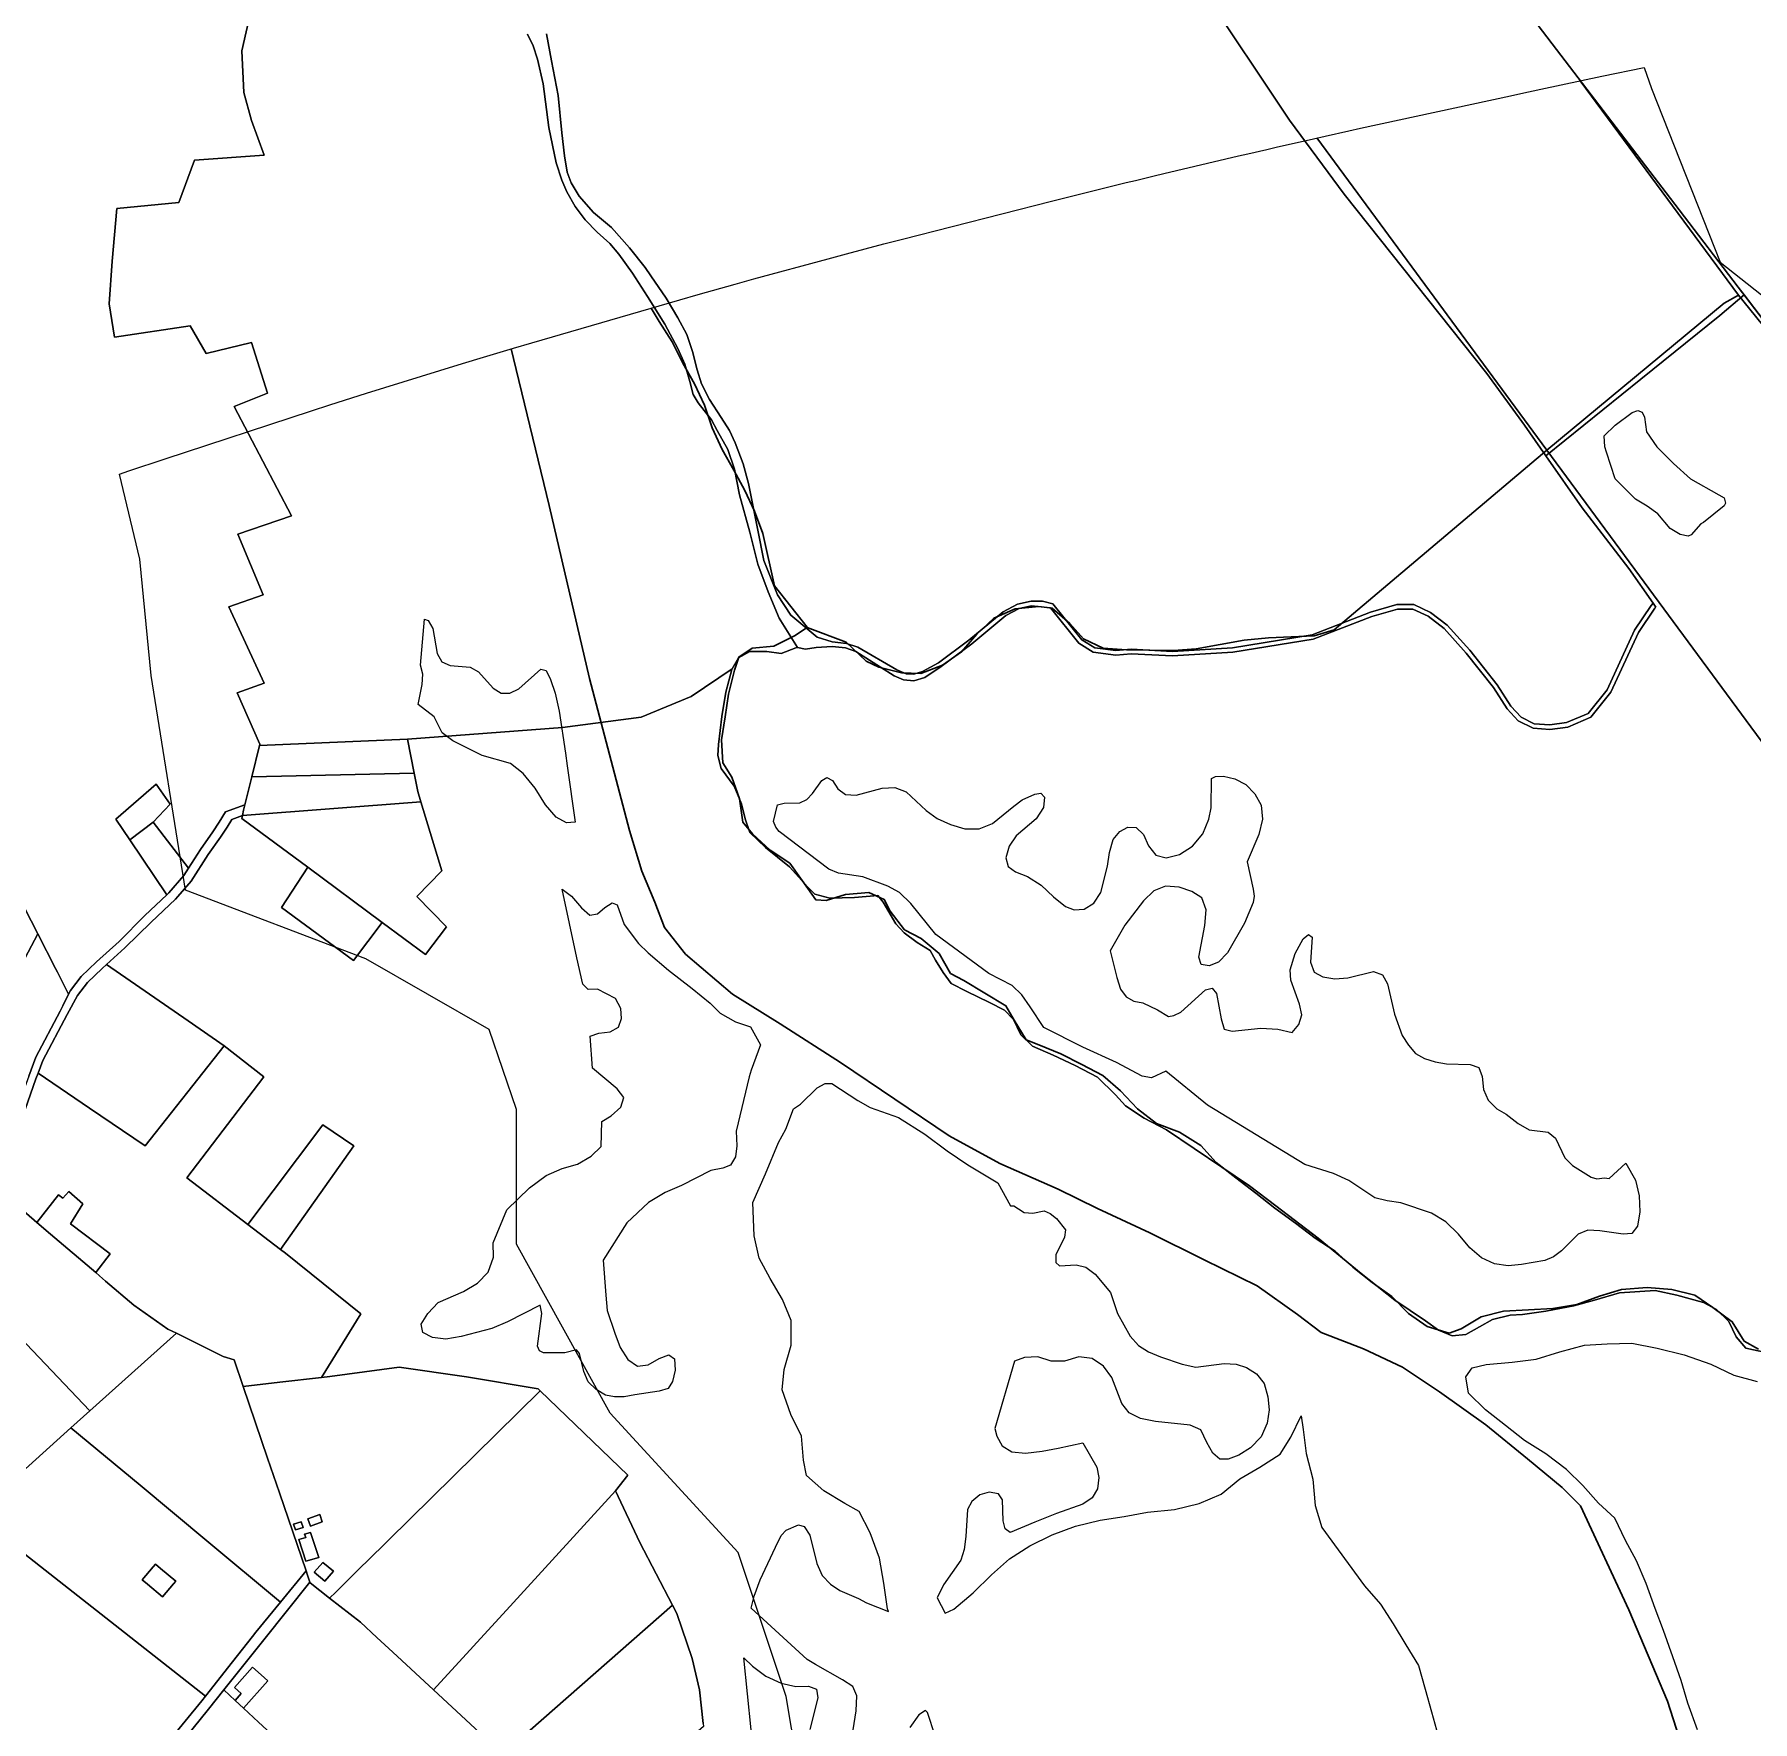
# Model space of a CAD drawing. Header units: metres. Extents: x 3 to 1027712, y 40 to 4430649.
# Drawn here: x 507097 to 507850, y 4411953 to 4412692 of the extents above; entities that cross this region are included whole.
import ezdxf

# ---------------------------------------------------------------- set-up
doc = ezdxf.new("R2010")
doc.units = ezdxf.units.M
doc.header["$MEASUREMENT"] = 0
doc.layers.add('A.ES.SDGC.CP.07003.cadastralparcel — CadastralParcel', color=1, linetype='Continuous')
doc.layers.add('Cauces_artificiales_5_km', color=141, linetype='Continuous', lineweight=30)
doc.layers.add('Rios_5_km', color=4, linetype='Continuous', lineweight=30)
doc.layers.add('Habitats_5_km', color=7, linetype='Continuous', lineweight=9, true_color=0xbefad2)
doc.layers.add('Lagunas_5_km', color=7, linetype='Continuous', lineweight=9, true_color=0xbff2e1)

msp = doc.modelspace()

# ---------------------------------------------------------------- linework, layer by layer
at = {"layer": 'A.ES.SDGC.CP.07003.cadastralparcel — CadastralParcel', "color": 7, "linetype": 'Continuous', "flags": 128}
for points in [[(507608.5, 4412712.16), (507593.7, 4412732.93), (507686.7, 4412787.15), (507723.75, 4412737.98), (507728.78, 4412731.4), (507771.45, 4412675.55), (507817.51, 4412615.27), (507843.39, 4412581.4), (507845.93, 4412578.08), (507835.31, 4412568.98), (507800.65, 4412541.08), (507759.12, 4412507.61), (507749.84, 4412520.93), (507733.21, 4412543.63), (507670.85, 4412622.14), (507646.87, 4412654.44), (507608.5, 4412712.16)], [(507192.51, 4412367.02), (507195.89, 4412380.73), (507260.64, 4412383.47), (507263.59, 4412368.55), (507192.51, 4412367.02)], [(507188.35, 4412350.07), (507188.92, 4412352.41), (507189.5, 4412354.76), (507192.51, 4412367.02), (507263.59, 4412368.55), (507265.15, 4412360.64), (507266.56, 4412356.03), (507188.35, 4412350.07)], [(507139.01, 4412339.42), (507132.93, 4412348.46), (507150.56, 4412363.87), (507156.8, 4412355), (507149.32, 4412347.22), (507139.01, 4412339.42)], [(507216.95, 4412327.42), (507188.05, 4412348.84), (507188.35, 4412350.07), (507266.56, 4412356.03), (507275.74, 4412325.88), (507264.77, 4412314.58), (507277.68, 4412301.3), (507268.49, 4412289.21), (507249.63, 4412303.19), (507216.95, 4412327.42)], [(507155.22, 4412315.33), (507139.01, 4412339.42), (507149.32, 4412347.22), (507164.79, 4412326.96), (507162.75, 4412323.8), (507156.13, 4412316.2), (507155.22, 4412315.33)], [(507236.95, 4412286.62), (507205.5, 4412309.82), (507216.95, 4412327.42), (507249.63, 4412303.19), (507236.95, 4412286.62)], [(507059.2, 4412223.52), (507036.64, 4412255.67), (507058.54, 4412283.1), (507071.04, 4412297.81), (507086.8, 4412317.23), (507090.1, 4412315.3), (507098.78, 4412298.31), (507059.2, 4412223.52)], [(507062.11, 4412219.37), (507059.2, 4412223.52), (507098.78, 4412298.31), (507106.55, 4412283.13), (507107.38, 4412281.49), (507112.27, 4412271.8), (507109.77, 4412266.76), (507108.63, 4412264.47), (507097.94, 4412244.21), (507094.8, 4412235.93), (507090.01, 4412222.67), (507083.3, 4412206.69), (507077.59, 4412197.48), (507074.99, 4412193.81), (507062.11, 4412219.37)], [(507121.46, 4412222), (507098.95, 4412237.27), (507101.04, 4412242.81), (507111.63, 4412262.89), (507116.12, 4412271.33), (507120.48, 4412276.98), (507126.91, 4412283.14), (507128.89, 4412284.92), (507164.58, 4412260.18), (507180.38, 4412249.24), (507145.84, 4412205.46), (507121.46, 4412222)], [(507205.1, 4412160.07), (507190.77, 4412171.03), (507223.62, 4412214.7), (507237.22, 4412205.53), (507205.1, 4412160.07)], [(507121.61, 4412089.41), (507038.1, 4412177.2), (507049.3, 4412180.79), (507065.95, 4412185.96), (507070.62, 4412187.64), (507074.07, 4412188.86), (507076.82, 4412190.51), (507098.38, 4412171.89), (507104.37, 4412166.72), (507124.12, 4412149.96), (507125.85, 4412148.49), (507128.46, 4412146.27), (507140.8, 4412135.7), (507155.78, 4412125.19), (507159.46, 4412123.38), (507121.61, 4412089.41)], [(507104.37, 4412166.72), (507098.38, 4412171.89), (507107.91, 4412184), (507109.79, 4412182.5), (507112.42, 4412185.5), (507118.43, 4412180.06), (507113.17, 4412171.25), (507130.43, 4412158.11), (507124.12, 4412149.96), (507104.37, 4412166.72)], [(507085.6, 4412057.07), (506998.69, 4412163.33), (507021.7, 4412171.96), (507038.1, 4412177.2), (507121.61, 4412089.41), (507113.31, 4412081.95), (507085.6, 4412057.07)], [(507143.56, 4412056.83), (507113.31, 4412081.95), (507121.61, 4412089.41), (507159.46, 4412123.38), (507179.9, 4412113.29), (507184.71, 4412111.7), (507188.66, 4412100.14), (507199.42, 4412068.65), (507204.58, 4412053.54), (507216.23, 4412019.45), (507205.08, 4412005.74), (507172.83, 4412032.52), (507143.56, 4412056.83)], [(507240.72, 4412021.39), (507237, 4412017.73), (507229.21, 4412010.07), (507226.54, 4412007.45), (507218.06, 4412014.07), (507217.95, 4412014.42), (507216.88, 4412017.55), (507216.23, 4412019.45), (507204.58, 4412053.54), (507199.42, 4412068.65), (507188.66, 4412100.14), (507204.79, 4412102), (507222.99, 4412104.09), (507226.68, 4412104.51), (507256.99, 4412108.55), (507286.55, 4412104.33), (507317.87, 4412099.07), (507318.81, 4412098.16), (507242.69, 4412023.32), (507240.72, 4412021.39)], [(507240.07, 4411996.86), (507226.54, 4412007.45), (507229.21, 4412010.07), (507237, 4412017.73), (507240.72, 4412021.39), (507242.69, 4412023.32), (507318.81, 4412098.16), (507357.13, 4412061.27), (507351.7, 4412054.35), (507307.08, 4412005.54), (507272.07, 4411967.24), (507254.26, 4411983.73), (507247.17, 4411990.28), (507240.07, 4411996.86)], [(507104.11, 4412018.01), (507071, 4412043.98), (507081.94, 4412053.79), (507084.16, 4412055.78), (507085.6, 4412057.07), (507113.31, 4412081.95), (507143.56, 4412056.83), (507172.83, 4412032.52), (507205.08, 4412005.74), (507194.32, 4411992.5), (507192.82, 4411990.6), (507184.05, 4411979.49), (507172.28, 4411964.57), (507104.11, 4412018.01)], [(507302.38, 4411939.2), (507272.07, 4411967.24), (507307.08, 4412005.54), (507351.7, 4412054.35), (507362.45, 4412031.82), (507376.66, 4412004.33), (507302.38, 4411939.2)], [(507046.71, 4411940.58), (507010.65, 4411989.8), (507011.18, 4411990.28), (507049.15, 4412024.36), (507056.3, 4412030.79), (507071, 4412043.98), (507104.11, 4412018.01), (507172.28, 4411964.57), (507170.65, 4411962.51), (507142.7, 4411928.53), (507132.5, 4411915.65), (507116.3, 4411895.04), (507114.22, 4411892.39), (507098.06, 4411872.21), (507093.27, 4411867.58), (507082.07, 4411885.66), (507055.45, 4411928.66), (507046.71, 4411940.58)], [(507217.04, 4412042.19), (507222.23, 4412044.12), (507223.36, 4412040.9), (507218.17, 4412038.97), (507217.04, 4412042.19)], [(507217.04, 4412042.19), (507218.17, 4412038.97), (507223.36, 4412040.9), (507222.23, 4412044.12), (507217.04, 4412042.19)], [(507210.77, 4412039.85), (507214.07, 4412040.85), (507214.99, 4412038.34), (507211.69, 4412037.34), (507210.77, 4412039.85)], [(507210.77, 4412039.85), (507211.69, 4412037.34), (507214.99, 4412038.34), (507214.07, 4412040.85), (507210.77, 4412039.85)], [(507216.14, 4412023.65), (507213.08, 4412033.1), (507216.08, 4412033.95), (507215.59, 4412035.46), (507218.26, 4412036.18), (507221.79, 4412025.26), (507216.14, 4412023.65)], [(507216.14, 4412023.65), (507221.79, 4412025.26), (507218.26, 4412036.18), (507215.59, 4412035.46), (507216.08, 4412033.95), (507213.08, 4412033.1), (507216.14, 4412023.65)], [(507152.56, 4412020.41), (507159.21, 4412014.88), (507158.2, 4412013.66), (507153.45, 4412007.96), (507146.8, 4412013.49), (507144.5, 4412015.41), (507149.32, 4412021.21), (507150.25, 4412022.33), (507152.56, 4412020.41)], [(507149.32, 4412021.21), (507144.5, 4412015.41), (507146.8, 4412013.49), (507153.45, 4412007.96), (507158.2, 4412013.66), (507159.21, 4412014.88), (507152.56, 4412020.41), (507150.25, 4412022.33), (507149.32, 4412021.21)], [(507219.82, 4412018.81), (507223.63, 4412023.08), (507228.19, 4412019.27), (507224.45, 4412014.92), (507219.82, 4412018.81)], [(507219.82, 4412018.81), (507224.45, 4412014.92), (507228.19, 4412019.27), (507223.63, 4412023.08), (507219.82, 4412018.81)], [(507185.17, 4411962.7), (507180.24, 4411967.25), (507197.78, 4411989.23), (507217.95, 4412014.42), (507218.06, 4412014.07), (507226.54, 4412007.45), (507240.07, 4411996.86), (507247.17, 4411990.28), (507254.26, 4411983.73), (507272.07, 4411967.24), (507302.38, 4411939.2), (507302.7, 4411938.91), (507337.69, 4411905.11), (507290.61, 4411865.34), (507247.07, 4411905.55), (507228.83, 4411922.39), (507195.47, 4411953.2), (507188.84, 4411959.3), (507199.56, 4411971.29), (507196.6, 4411973.93), (507192.85, 4411977.29), (507184.85, 4411968.34), (507187.83, 4411965.68), (507185.17, 4411962.7)], [(507302.7, 4411938.91), (507302.38, 4411939.2), (507376.66, 4412004.33), (507378.54, 4412000.7), (507385.38, 4411981.02), (507388.5, 4411967.24), (507390.08, 4411952.6), (507390.22, 4411951.21), (507337.69, 4411905.11), (507302.7, 4411938.91)], [(507185.17, 4411962.7), (507187.83, 4411965.68), (507184.85, 4411968.34), (507192.85, 4411977.29), (507196.6, 4411973.93), (507199.56, 4411971.29), (507188.84, 4411959.3), (507185.17, 4411962.7)], [(507146.86, 4411908.02), (507138.11, 4411915.8), (507146.61, 4411925.6), (507173.54, 4411958.86), (507180.24, 4411967.25), (507185.17, 4411962.7), (507188.84, 4411959.3), (507195.47, 4411953.2), (507228.83, 4411922.39), (507247.07, 4411905.55), (507290.61, 4411865.34), (507288.5, 4411863.56), (507264.44, 4411843.23), (507257.83, 4411837.65), (507235.36, 4411816.98), (507212.84, 4411839.17), (507214.54, 4411841), (507202.59, 4411853.76), (507146.86, 4411908.02)]]:
    msp.add_lwpolyline(points, close=True, dxfattribs=at)
for points in [[(507868.15, 4412549), (507843.39, 4412581.4), (507817.51, 4412615.27), (507771.45, 4412675.55), (507728.78, 4412731.4)], [(507608.5, 4412712.16), (507646.87, 4412654.44), (507670.85, 4412622.14), (507733.21, 4412543.63), (507749.84, 4412520.93), (507759.12, 4412507.61), (507775, 4412484.8), (507795.5, 4412458.27), (507806.09, 4412443.01), (507805.21, 4412442.01), (507797.91, 4412431.25), (507785.91, 4412405.14), (507777.63, 4412394.79), (507768.22, 4412390.77), (507760.85, 4412389.72), (507754.08, 4412390.24), (507748.28, 4412393.11), (507743.74, 4412398.02), (507737.78, 4412407.22), (507725.77, 4412422.49), (507715.91, 4412433.44), (507708.68, 4412439.01), (507701.3, 4412442.4), (507693.89, 4412442.4), (507682.29, 4412439.09), (507656.74, 4412429.23), (507621.88, 4412423.53), (507595.64, 4412421.95), (507577.49, 4412422.9), (507570.83, 4412422.27), (507561.61, 4412423.5), (507555.95, 4412426.98), (507543.28, 4412442.8), (507538.78, 4412443.89), (507533.73, 4412443.92), (507527.8, 4412442.57), (507521.54, 4412439.28), (507506.51, 4412426.82), (507493.17, 4412416.98), (507486.21, 4412413.16), (507482.41, 4412411.98), (507479.03, 4412412.12), (507474.95, 4412413.85), (507457.84, 4412423.77), (507452.88, 4412425.43), (507446.64, 4412426.08), (507440.06, 4412428.09), (507428.46, 4412437.81), (507422.73, 4412446.72), (507416.68, 4412461.68), (507414.13, 4412475.04), (507410.04, 4412495.4), (507407.58, 4412503.98), (507404.15, 4412513.3), (507401.69, 4412518.7), (507398.01, 4412524.34), (507392.86, 4412532.19), (507389.42, 4412539.05), (507387.46, 4412545.18), (507385.49, 4412553.28), (507383.04, 4412560.63), (507379.11, 4412567.99), (507373.96, 4412576.58), (507367.26, 4412586.35), (507364.74, 4412590.03), (507357.88, 4412598.61), (507350.03, 4412607.44), (507342.16, 4412614.06), (507335.79, 4412621.18), (507332.36, 4412627.06), (507330.64, 4412631.72), (507329.41, 4412638.83), (507328.18, 4412648.89), (507326.71, 4412665.32), (507323.77, 4412680.53), (507321.54, 4412692.23)], [(507191.85, 4412701.5), (507188.07, 4412684.83), (507189, 4412666.65), (507192.32, 4412654.32), (507197.95, 4412639.19), (507167.45, 4412636.98), (507160.5, 4412618.4), (507133.44, 4412615.81), (507131.32, 4412592.78), (507130.09, 4412574.08), (507132.4, 4412559.46), (507165.56, 4412564.48), (507172.57, 4412552.41), (507192.39, 4412557.15), (507199.3, 4412535.03), (507184.82, 4412529.16), (507209.82, 4412481.25), (507186.33, 4412473.19), (507197.44, 4412446.63), (507182.48, 4412441.41), (507197.92, 4412407.99), (507186.03, 4412403.82), (507196.02, 4412381.29), (507195.89, 4412380.73), (507192.51, 4412367.02), (507189.5, 4412354.76), (507181, 4412351.62), (507178.25, 4412347.14), (507175.49, 4412342.88), (507170.09, 4412335.17), (507164.79, 4412326.96), (507149.32, 4412347.22), (507156.8, 4412355), (507150.56, 4412363.87), (507132.93, 4412348.46), (507139.01, 4412339.42), (507155.22, 4412315.33), (507145.71, 4412306.3), (507134.47, 4412294.96), (507124.52, 4412286.05), (507117.73, 4412279.61), (507113.13, 4412273.52), (507112.27, 4412271.8), (507107.38, 4412281.49), (507106.55, 4412283.13), (507098.78, 4412298.31), (507090.1, 4412315.3)], [(507313.22, 4412692.19), (507315.68, 4412687.04), (507317.64, 4412681.15), (507320.09, 4412670.36), (507322.57, 4412651.3), (507325.76, 4412635.85), (507328.22, 4412628.25), (507330.43, 4412623.1), (507334.11, 4412616.72), (507338.52, 4412610.83), (507343.67, 4412605.44), (507349.33, 4412600.53), (507353.24, 4412595.87), (507359.13, 4412587.54), (507365.76, 4412577.24), (507373.37, 4412565.22), (507379.09, 4412554.5), (507382.03, 4412547.63), (507384.24, 4412540.03), (507385.72, 4412534.39), (507387.92, 4412530.71), (507393.82, 4412523.35), (507396.27, 4412518.69), (507400.93, 4412510.35), (507403.88, 4412501.77), (507406.09, 4412490.49), (507410.63, 4412474.09), (507414.13, 4412460.09), (507418.59, 4412448), (507423.37, 4412436.54), (507431.47, 4412423.59), (507430.69, 4412423.49), (507424.32, 4412420.95), (507417.95, 4412421.9), (507410.63, 4412421.9), (507405.53, 4412419.04), (507402.83, 4412414.23), (507384.81, 4412402.12), (507362.96, 4412393.15), (507328.53, 4412388.66), (507260.64, 4412383.47), (507195.89, 4412380.73), (507195.89, 4412380.73), (507196.02, 4412381.29), (507186.03, 4412403.82), (507197.92, 4412407.99), (507182.48, 4412441.41), (507197.44, 4412446.63), (507186.33, 4412473.19), (507209.82, 4412481.25), (507184.82, 4412529.16), (507199.3, 4412535.03), (507192.39, 4412557.15), (507172.57, 4412552.41), (507165.56, 4412564.48), (507132.4, 4412559.46), (507130.09, 4412574.08), (507131.32, 4412592.78), (507133.44, 4412615.81), (507160.5, 4412618.4), (507167.45, 4412636.98), (507197.95, 4412639.19), (507192.32, 4412654.32), (507189, 4412666.65), (507188.07, 4412684.83), (507191.85, 4412701.5)], [(507321.54, 4412692.23), (507323.77, 4412680.53), (507326.71, 4412665.32), (507328.18, 4412648.89), (507329.41, 4412638.83), (507330.64, 4412631.72), (507332.36, 4412627.06), (507335.79, 4412621.18), (507342.16, 4412614.06), (507350.03, 4412607.44), (507357.88, 4412598.61), (507364.74, 4412590.03), (507367.26, 4412586.35), (507373.96, 4412576.58), (507379.11, 4412567.99), (507383.04, 4412560.63), (507385.49, 4412553.28), (507387.46, 4412545.18), (507389.42, 4412539.05), (507392.86, 4412532.19), (507398.01, 4412524.34), (507401.69, 4412518.7), (507404.15, 4412513.3), (507407.58, 4412503.98), (507410.04, 4412495.4), (507414.13, 4412475.04), (507416.68, 4412461.68), (507422.73, 4412446.72), (507428.46, 4412437.81), (507440.06, 4412428.09), (507446.64, 4412426.08), (507452.88, 4412425.43), (507457.84, 4412423.77), (507474.95, 4412413.85), (507479.03, 4412412.12), (507482.41, 4412411.98), (507486.21, 4412413.16), (507493.17, 4412416.98), (507506.51, 4412426.82), (507521.54, 4412439.28), (507527.8, 4412442.57), (507533.73, 4412443.92), (507538.78, 4412443.89), (507543.28, 4412442.8), (507555.95, 4412426.98), (507561.61, 4412423.5), (507570.83, 4412422.27), (507577.49, 4412422.9), (507595.64, 4412421.95), (507621.88, 4412423.53), (507656.74, 4412429.23), (507682.29, 4412439.09), (507693.89, 4412442.4), (507701.3, 4412442.4), (507708.68, 4412439.01), (507715.91, 4412433.44), (507725.77, 4412422.49), (507737.78, 4412407.22), (507743.74, 4412398.02), (507748.28, 4412393.11), (507754.08, 4412390.24), (507760.85, 4412389.72), (507768.22, 4412390.77), (507777.63, 4412394.79), (507785.91, 4412405.14), (507797.91, 4412431.25), (507805.21, 4412442.01), (507806.09, 4412443.01), (507807.26, 4412441.31), (507806.8, 4412440.78), (507799.66, 4412430.26), (507787.62, 4412404.07), (507778.88, 4412393.14), (507768.77, 4412388.82), (507760.92, 4412387.71), (507753.55, 4412388.27), (507747.07, 4412391.48), (507742.15, 4412396.79), (507736.15, 4412406.05), (507724.24, 4412421.2), (507714.54, 4412431.97), (507707.63, 4412437.28), (507700.87, 4412440.4), (507694.16, 4412440.4), (507682.92, 4412437.2), (507657.29, 4412427.3), (507622.09, 4412421.54), (507595.67, 4412419.94), (507577.52, 4412420.89), (507570.8, 4412420.26), (507560.92, 4412421.57), (507554.6, 4412425.47), (507542.23, 4412440.99), (507533.94, 4412441.91), (507528.49, 4412440.68), (507522.65, 4412437.61), (507507.74, 4412425.25), (507494.32, 4412415.35), (507487.16, 4412410.48), (507482.39, 4412409.11), (507477.91, 4412409.46), (507473.82, 4412411.16), (507457.03, 4412421.94), (507452.45, 4412423.46), (507446.59, 4412424.07), (507439.63, 4412423.56), (507434.94, 4412422.92), (507431.47, 4412423.59), (507423.37, 4412436.54), (507418.59, 4412448), (507414.13, 4412460.09), (507410.63, 4412474.09), (507406.09, 4412490.49), (507403.88, 4412501.77), (507400.93, 4412510.35), (507396.27, 4412518.69), (507393.82, 4412523.35), (507387.92, 4412530.71), (507385.72, 4412534.39), (507384.24, 4412540.03), (507382.03, 4412547.63), (507379.09, 4412554.5), (507373.37, 4412565.22), (507365.76, 4412577.24), (507359.13, 4412587.54), (507353.24, 4412595.87), (507349.33, 4412600.53), (507343.67, 4412605.44), (507338.52, 4412610.83), (507334.11, 4412616.72), (507330.43, 4412623.1), (507328.22, 4412628.25), (507325.76, 4412635.85), (507322.57, 4412651.3), (507320.09, 4412670.36), (507317.64, 4412681.15), (507315.68, 4412687.04), (507313.22, 4412692.19)], [(507855.39, 4412115.02), (507846.7, 4412116.82), (507842.51, 4412121.9), (507839.22, 4412128.49), (507833.83, 4412133.87), (507828.14, 4412136.86), (507816.47, 4412140.15), (507807, 4412142.06), (507791.44, 4412141.16), (507780.36, 4412137.87), (507771.38, 4412135.48), (507759.11, 4412133.09), (507748.93, 4412131.59), (507743.54, 4412131.29), (507735.75, 4412129.5), (507730.07, 4412126.21), (507724.08, 4412122.92), (507718.09, 4412122.33), (507712.1, 4412124.71), (507706.41, 4412128.91), (507692.94, 4412137.87), (507678.27, 4412149.54), (507659.41, 4412165.1), (507640.85, 4412179.16), (507629.3, 4412188), (507593.07, 4412212.53), (507583.19, 4412217.62), (507575.11, 4412223.01), (507570.62, 4412227.79), (507562.83, 4412235.57), (507552.95, 4412240.66), (507543.37, 4412245.14), (507534.39, 4412249.03), (507529.3, 4412254.12), (507526.01, 4412260.7), (507522.11, 4412264.89), (507515.53, 4412268.18), (507505.65, 4412272.96), (507498.76, 4412276.55), (507495.17, 4412281.34), (507491.87, 4412286.73), (507489.48, 4412290.91), (507483.79, 4412294.5), (507478.1, 4412298.69), (507474.51, 4412302.58), (507468.95, 4412312.08), (507466.55, 4412315.07), (507456.37, 4412314.17), (507445.59, 4412313.87), (507439.01, 4412315.67), (507436.01, 4412318.66), (507427.93, 4412327.63), (507417.45, 4412336.01), (507410.56, 4412342.59), (507408.47, 4412348.57), (507406.97, 4412355.16), (507403.68, 4412362.93), (507397.99, 4412370.71), (507396.49, 4412376.4), (507396.79, 4412381.18), (507398.29, 4412393.45), (507400.12, 4412404.08), (507402.67, 4412413.95), (507402.83, 4412414.23), (507405.53, 4412419.04), (507410.63, 4412421.9), (507417.95, 4412421.9), (507424.32, 4412420.95), (507430.69, 4412423.49), (507431.47, 4412423.59), (507434.94, 4412422.92), (507439.63, 4412423.56), (507446.59, 4412424.07), (507452.45, 4412423.46), (507457.03, 4412421.94), (507473.82, 4412411.16), (507477.91, 4412409.46), (507482.39, 4412409.11), (507487.16, 4412410.48), (507494.32, 4412415.35), (507507.74, 4412425.25), (507522.65, 4412437.61), (507528.49, 4412440.68), (507533.94, 4412441.91), (507542.23, 4412440.99), (507554.6, 4412425.47), (507560.92, 4412421.57), (507570.8, 4412420.26), (507577.52, 4412420.89), (507595.67, 4412419.94), (507622.09, 4412421.54), (507657.29, 4412427.3), (507682.92, 4412437.2), (507694.16, 4412440.4), (507700.87, 4412440.4), (507707.63, 4412437.28), (507714.54, 4412431.97), (507724.24, 4412421.2), (507736.15, 4412406.05), (507742.15, 4412396.79), (507747.07, 4412391.48), (507753.55, 4412388.27), (507760.92, 4412387.71), (507768.77, 4412388.82), (507778.88, 4412393.14), (507787.62, 4412404.07), (507799.66, 4412430.26), (507806.8, 4412440.78), (507807.26, 4412441.31), (507806.09, 4412443.01), (507795.5, 4412458.27), (507775, 4412484.8), (507759.12, 4412507.61), (507800.65, 4412541.08), (507835.31, 4412568.98), (507845.93, 4412578.08), (507868.15, 4412549)], [(507390.08, 4411952.6), (507388.5, 4411967.24), (507385.38, 4411981.02), (507378.54, 4412000.7), (507376.66, 4412004.33), (507362.45, 4412031.82), (507351.7, 4412054.35), (507357.13, 4412061.27), (507318.81, 4412098.16), (507317.87, 4412099.07), (507286.55, 4412104.33), (507256.99, 4412108.55), (507226.68, 4412104.51), (507222.99, 4412104.09), (507240.28, 4412131.92), (507207.21, 4412158.45), (507205.1, 4412160.07), (507237.22, 4412205.53), (507223.62, 4412214.7), (507190.77, 4412171.03), (507164.08, 4412191.47), (507197.73, 4412235.64), (507180.38, 4412249.24), (507164.58, 4412260.18), (507128.89, 4412284.92), (507136.93, 4412292.12), (507148.49, 4412303.42), (507159.02, 4412313.43), (507160.08, 4412314.64), (507165.96, 4412321.39), (507173.41, 4412332.94), (507178.8, 4412340.64), (507181.63, 4412345.01), (507183.69, 4412348.34), (507188.35, 4412350.07), (507188.05, 4412348.84), (507216.95, 4412327.42), (507205.5, 4412309.82), (507236.95, 4412286.62), (507249.63, 4412303.19), (507268.49, 4412289.21), (507277.68, 4412301.3), (507264.77, 4412314.58), (507275.74, 4412325.88), (507266.56, 4412356.03), (507265.15, 4412360.64), (507263.59, 4412368.55), (507260.64, 4412383.47), (507328.53, 4412388.66), (507362.96, 4412393.15), (507384.81, 4412402.12), (507402.83, 4412414.23), (507402.67, 4412413.95), (507400.12, 4412404.08), (507398.29, 4412393.45), (507396.79, 4412381.18), (507396.49, 4412376.4), (507397.99, 4412370.71), (507403.68, 4412362.93), (507406.97, 4412355.16), (507408.47, 4412348.57), (507410.56, 4412342.59), (507417.45, 4412336.01), (507427.93, 4412327.63), (507436.01, 4412318.66), (507439.01, 4412315.67), (507445.59, 4412313.87), (507456.37, 4412314.17), (507466.55, 4412315.07), (507468.95, 4412312.08), (507474.51, 4412302.58), (507478.1, 4412298.69), (507483.79, 4412294.5), (507489.48, 4412290.91), (507491.87, 4412286.73), (507495.17, 4412281.34), (507498.76, 4412276.55), (507505.65, 4412272.96), (507515.53, 4412268.18), (507522.11, 4412264.89), (507526.01, 4412260.7), (507529.3, 4412254.12), (507534.39, 4412249.03), (507543.37, 4412245.14), (507552.95, 4412240.66), (507562.83, 4412235.57), (507570.62, 4412227.79), (507575.11, 4412223.01), (507583.19, 4412217.62), (507593.07, 4412212.53), (507629.3, 4412188), (507640.85, 4412179.16), (507659.41, 4412165.1), (507678.27, 4412149.54), (507692.94, 4412137.87), (507706.41, 4412128.91), (507712.1, 4412124.71), (507718.09, 4412122.33), (507724.08, 4412122.92), (507730.07, 4412126.21), (507735.75, 4412129.5), (507743.54, 4412131.29), (507748.93, 4412131.59), (507759.11, 4412133.09), (507771.38, 4412135.48), (507780.36, 4412137.87), (507791.44, 4412141.16), (507807, 4412142.06), (507816.47, 4412140.15), (507828.14, 4412136.86), (507833.83, 4412133.87), (507839.22, 4412128.49), (507842.51, 4412121.9), (507846.7, 4412116.82), (507855.39, 4412115.02)], [(507094.8, 4412235.93), (507097.94, 4412244.21), (507108.63, 4412264.47), (507109.77, 4412266.76), (507112.27, 4412271.8), (507113.13, 4412273.52), (507117.73, 4412279.61), (507124.52, 4412286.05), (507134.47, 4412294.96), (507145.71, 4412306.3), (507155.22, 4412315.33), (507156.13, 4412316.2), (507162.75, 4412323.8), (507164.79, 4412326.96), (507170.09, 4412335.17), (507175.49, 4412342.88), (507178.25, 4412347.14), (507181, 4412351.62), (507189.5, 4412354.76), (507188.92, 4412352.41), (507188.35, 4412350.07), (507183.69, 4412348.34), (507181.63, 4412345.01), (507178.8, 4412340.64), (507173.41, 4412332.94), (507165.96, 4412321.39), (507160.08, 4412314.64), (507159.02, 4412313.43), (507148.49, 4412303.42), (507136.93, 4412292.12), (507128.89, 4412284.92), (507126.91, 4412283.14), (507120.48, 4412276.98), (507116.12, 4412271.33), (507111.63, 4412262.89), (507101.04, 4412242.81), (507098.95, 4412237.27), (507097.99, 4412234.75), (507093.18, 4412221.44)], [(507093.18, 4412221.44), (507097.99, 4412234.75), (507098.95, 4412237.27), (507121.46, 4412222), (507145.84, 4412205.46), (507180.38, 4412249.24), (507197.73, 4412235.64), (507164.08, 4412191.47), (507190.77, 4412171.03), (507205.1, 4412160.07), (507207.21, 4412158.45), (507240.28, 4412131.92), (507222.99, 4412104.09), (507204.79, 4412102), (507188.66, 4412100.14), (507184.71, 4412111.7), (507179.9, 4412113.29), (507159.46, 4412123.38), (507155.78, 4412125.19), (507140.8, 4412135.7), (507128.46, 4412146.27), (507125.85, 4412148.49), (507124.12, 4412149.96), (507130.43, 4412158.11), (507113.17, 4412171.25), (507118.43, 4412180.06), (507112.42, 4412185.5), (507109.79, 4412182.5), (507107.91, 4412184), (507098.38, 4412171.89), (507098.38, 4412171.89), (507076.82, 4412190.51)], [(507142.7, 4411928.53), (507170.65, 4411962.51), (507172.28, 4411964.57), (507184.05, 4411979.49), (507192.82, 4411990.6), (507194.32, 4411992.5), (507205.08, 4412005.74), (507216.23, 4412019.45), (507216.88, 4412017.55), (507217.95, 4412014.42), (507197.78, 4411989.23), (507180.24, 4411967.25), (507173.54, 4411958.86), (507146.61, 4411925.6)]]:
    msp.add_lwpolyline(points, dxfattribs=at)
at = {"layer": 'Cauces_artificiales_5_km'}
msp.add_line((507774.17, 4412671.75, 3.09), (507843.42, 4412577.91, 3), dxfattribs=at)
for points in [[(507658.81, 4412646.7, 3.2), (507759.62, 4412510.01, 3.2), (507866.12, 4412365.51, 3.2), (507916.81, 4412299.21, 3.2), (507931.11, 4412278.61, 3.2), (507934.01, 4412277.01, 3.2), (507974.81, 4412285.01, 3.2), (508046.21, 4412296.21, 3.2), (508060.01, 4412301.71, 2.7)], [(507435.62, 4412432.41, 3.5), (507452.72, 4412426.01, 3.2), (507461.52, 4412417.61, 3.2), (507467.12, 4412415.01, 3.2), (507477.02, 4412412.61, 3.2), (507485.42, 4412412.21, 3.2), (507494.92, 4412415.91, 3.2), (507503.32, 4412421.71, 3.2), (507509.92, 4412429.51, 3.2), (507517.42, 4412436.51, 3.2), (507526.82, 4412440.51, 3.2), (507537.12, 4412441.51, 3.2), (507543.02, 4412440.81, 3.2), (507550.62, 4412434.11, 3.2), (507556.72, 4412427.41, 3.2), (507565.22, 4412423.41, 3.2), (507575.52, 4412422.61, 3.2), (507585.72, 4412422.41, 3.2), (507596.02, 4412422.31, 3.2), (507606.02, 4412423.01, 3.2), (507616.52, 4412425.01, 3.2), (507627.02, 4412426.81, 3.2), (507637.62, 4412427.81, 3.2), (507647.62, 4412428.31, 3.2), (507657.72, 4412428.81, 3.2), (507666.42, 4412431.31, 3.2), (507759.62, 4412510.01, 3.1), (507837.22, 4412574.31, 3), (507843.42, 4412577.91, 3), (507907.92, 4412498.31, 2.6)]]:
    msp.add_polyline3d(points, dxfattribs=at)
at = {"layer": 'Habitats_5_km'}
msp.add_lwpolyline([(507438.44, 4411893.36), (507426.44, 4411964.36), (507405.44, 4412027.36), (507349.44, 4412088.36), (507308.44, 4412162.36), (507308.44, 4412221.36), (507296.44, 4412256.36), (507242.44, 4412287.36), (507163.44, 4412317.36), (507148.44, 4412411.36), (507143.44, 4412462.36), (507134.49, 4412499.57), (507138.62, 4412500.96), (507142.61, 4412502.29), (507150.59, 4412504.94), (507154.59, 4412506.26), (507218.62, 4412527.23), (507226.63, 4412529.82), (507242.68, 4412534.92), (507250.72, 4412537.45), (507282.91, 4412547.39), (507290.97, 4412549.84), (507307.1, 4412554.68), (507315.18, 4412557.06), (507379.88, 4412575.86), (507387.98, 4412578.18), (507404.19, 4412582.74), (507412.31, 4412584.99), (507444.82, 4412593.85), (507452.95, 4412596.03), (507469.25, 4412600.32), (507477.4, 4412602.43), (507542.69, 4412619.04), (507546.78, 4412620.07), (507554.96, 4412622.11), (507559.05, 4412623.12), (507575.41, 4412627.14), (507579.5, 4412628.13), (507587.68, 4412630.11), (507591.78, 4412631.08), (507624.56, 4412638.84), (507628.68, 4412639.8), (507636.88, 4412641.71), (507640.98, 4412642.65), (507657.41, 4412646.39), (507662.56, 4412647.54), (507672.87, 4412649.83), (507678.02, 4412650.96), (507743.64, 4412665.17), (507748.1, 4412666.16), (507756.95, 4412668.09), (507774.68, 4412671.86), (507783.62, 4412673.72), (507802.24, 4412677.5), (507805.45, 4412668.36), (507835.45, 4412592.36), (507883.45, 4412554.36)], dxfattribs=at)
at = {"layer": 'Lagunas_5_km'}
for points in [[(507808.12, 4412482.11, 1.05), (507803.52, 4412485.51, 1.05), (507798.42, 4412488.61, 1.05), (507789.52, 4412497.51, 1.05), (507785.62, 4412509.11, 1.05), (507785.02, 4412511.51, 1.05), (507784.72, 4412516.31, 1.05), (507789.52, 4412521.01, 1.05), (507796.92, 4412526.51, 1.05), (507799.42, 4412527.41, 1.05), (507801.32, 4412526.61, 1.05), (507802.32, 4412524.51, 1.05), (507803.22, 4412518.01, 1.05), (507807.72, 4412511.51, 1.05), (507815.02, 4412504.21, 1.05), (507822.42, 4412497.41, 1.05), (507834.92, 4412490.51, 1.05), (507837.22, 4412489.11, 1.05), (507837.82, 4412486.81, 1.05), (507837.22, 4412485.61, 1.05), (507828.22, 4412478.31, 1.05), (507827.02, 4412477.71, 1.05), (507822.72, 4412473.01, 1.05), (507821.42, 4412472.41, 1.05), (507817.92, 4412473.11, 1.05), (507813.62, 4412475.71, 1.05)], [(507316.52, 4412362.11, 0), (507311.32, 4412368.41, 0), (507305.82, 4412372.91, 0), (507293.42, 4412376.31, 0), (507280.52, 4412382.71, 0), (507275.82, 4412386.21, 0), (507272.32, 4412393.21, 0), (507265.33, 4412398.61, 0), (507267.12, 4412407.41, 0), (507267.42, 4412412.01, 0), (507266.42, 4412415.91, 0), (507268.12, 4412436.01, 0), (507269.72, 4412435.41, 0), (507271.72, 4412431.91, 0), (507273.62, 4412421.01, 0), (507275.72, 4412417.31, 0), (507279.33, 4412415.81, 0), (507288.12, 4412415.01, 0), (507291.72, 4412413.01, 0), (507298.12, 4412405.81, 0), (507301.62, 4412403.71, 0), (507305.52, 4412403.71, 0), (507309.42, 4412405.51, 0), (507319.02, 4412414.21, 0), (507321.32, 4412413.51, 0), (507323.32, 4412409.61, 0), (507325.32, 4412403.61, 0), (507327.12, 4412395.81, 0), (507329.82, 4412377.31, 0), (507330.62, 4412371.81, 0), (507334.02, 4412347.21, 0), (507330.32, 4412346.91, 0), (507325.72, 4412349.31, 0), (507321.12, 4412354.81, 0)], [(507773.22, 4412166.81, 0), (507766.02, 4412159.51, 0), (507762.52, 4412156.91, 0), (507758.62, 4412155.31, 0), (507748.42, 4412153.51, 0), (507742.62, 4412152.91, 0), (507736.62, 4412153.81, 0), (507731.02, 4412156.41, 0), (507725.82, 4412160.81, 0), (507720.82, 4412166.81, 0), (507715.32, 4412172.21, 0), (507709.02, 4412175.91, 0), (507695.62, 4412180.51, 0), (507689.62, 4412181.31, 0), (507684.22, 4412182.71, 0), (507672.82, 4412190.31, 0), (507666.12, 4412193.31, 0), (507653.62, 4412197.31, 0), (507611.02, 4412223.21, 0), (507592.72, 4412238.21, 0), (507592.72, 4412238.21, 0), (507586.52, 4412235.21, 0), (507582.42, 4412236.01, 0), (507571.12, 4412242.01, 0), (507556.32, 4412248.71, 0), (507539.32, 4412257.31, 0), (507533.32, 4412266.31, 0), (507529.62, 4412271.51, 0), (507525.42, 4412275.61, 0), (507515.22, 4412280.91, 0), (507492.02, 4412298.01, 0), (507481.12, 4412311.51, 0), (507476.12, 4412316.41, 0), (507470.92, 4412319.21, 0), (507460.02, 4412323.21, 0), (507449.32, 4412324.81, 0), (507445.12, 4412326.61, 0), (507423.42, 4412343.11, 0), (507421.92, 4412345.01, 0), (507420.92, 4412347.51, 0), (507422.72, 4412354.81, 0), (507425.62, 4412355.41, 0), (507432.42, 4412355.61, 0), (507435.52, 4412357.11, 0), (507438.02, 4412359.71, 0), (507442.12, 4412365.41, 0), (507444.32, 4412366.71, 0), (507446.72, 4412365.41, 0), (507449.12, 4412361.81, 0), (507452.52, 4412359.21, 0), (507457.12, 4412358.91, 0), (507468.52, 4412362.01, 0), (507474.12, 4412362.41, 0), (507479.02, 4412360.41, 0), (507487.72, 4412352.21, 0), (507492.62, 4412348.71, 0), (507498.42, 4412346.11, 0), (507504.72, 4412344.31, 0), (507511.02, 4412344.21, 0), (507516.82, 4412346.61, 0), (507526.22, 4412354.11, 0), (507529.82, 4412357.01, 0), (507535.32, 4412359.41, 0), (507537.92, 4412359.81, 0), (507539.62, 4412358.11, 0), (507539.12, 4412353.61, 0), (507535.92, 4412348.61, 0), (507527.12, 4412341.21, 0), (507524.12, 4412336.61, 0), (507522.72, 4412331.61, 0), (507523.62, 4412327.81, 0), (507526.92, 4412325.41, 0), (507532.22, 4412323.41, 0), (507538.12, 4412319.51, 0), (507543.52, 4412314.41, 0), (507548.82, 4412310.21, 0), (507552.62, 4412308.71, 0), (507557.02, 4412309.11, 0), (507561.22, 4412311.71, 0), (507564.22, 4412316.31, 0), (507567.22, 4412327.91, 0), (507568.02, 4412333.81, 0), (507569.62, 4412339.51, 0), (507572.62, 4412343.01, 0), (507576.12, 4412345.01, 0), (507579.72, 4412344.81, 0), (507582.92, 4412341.81, 0), (507585.12, 4412336.81, 0), (507588.32, 4412332.71, 0), (507592.82, 4412331.51, 0), (507598.72, 4412333.01, 0), (507604.42, 4412336.61, 0), (507608.92, 4412342.01, 0), (507611.52, 4412348.51, 0), (507612.62, 4412353.51, 0), (507612.72, 4412366.21, 0), (507614.52, 4412367.11, 0), (507617.92, 4412367.31, 0), (507622.92, 4412366.11, 0), (507627.82, 4412363.61, 0), (507631.72, 4412359.61, 0), (507634.42, 4412354.61, 0), (507635.02, 4412348.41, 0), (507633.42, 4412341.71, 0), (507628.32, 4412329.81, 0), (507631.02, 4412317.81, 0), (507631.42, 4412314.71, 0), (507631.02, 4412312.01, 0), (507627.12, 4412303.01, 0), (507619.72, 4412290.01, 0), (507615.72, 4412285.81, 0), (507611.72, 4412284.31, 0), (507608.22, 4412284.91, 0), (507607.12, 4412288.11, 0), (507609.82, 4412301.91, 0), (507610.42, 4412308.71, 0), (507608.42, 4412314.01, 0), (507604.12, 4412316.81, 0), (507598.52, 4412318.71, 0), (507592.62, 4412319.21, 0), (507587.52, 4412317.11, 0), (507582.92, 4412312.71, 0), (507574.72, 4412302.01, 0), (507568.42, 4412290.81, 0), (507571.22, 4412279.11, 0), (507572.82, 4412274.01, 0), (507575.42, 4412270.71, 0), (507578.72, 4412268.81, 0), (507582.62, 4412268.01, 0), (507589.02, 4412265.01, 0), (507593.82, 4412262.11, 0), (507596.22, 4412262.51, 0), (507599.22, 4412263.91, 0), (507610.02, 4412273.81, 0), (507613.02, 4412274.51, 0), (507614.92, 4412272.11, 0), (507616.92, 4412261.01, 0), (507618.22, 4412256.61, 0), (507621.72, 4412255.71, 0), (507634.32, 4412257.01, 0), (507641.72, 4412256.61, 0), (507648.02, 4412255.01, 0), (507648.02, 4412255.01, 0), (507651.02, 4412258.51, 0), (507652.32, 4412262.81, 0), (507651.22, 4412267.41, 0), (507647.52, 4412278.01, 0), (507647.12, 4412282.51, 0), (507649.42, 4412289.61, 0), (507652.92, 4412296.11, 0), (507655.22, 4412298.01, 0), (507656.82, 4412296.81, 0), (507656.02, 4412285.91, 0), (507657.62, 4412281.51, 0), (507661.52, 4412279.41, 0), (507666.72, 4412278.61, 0), (507672.42, 4412279.01, 0), (507683.62, 4412281.81, 0), (507687.62, 4412280.31, 0), (507689.82, 4412276.41, 0), (507692.82, 4412263.11, 0), (507696.22, 4412253.81, 0), (507699.02, 4412249.51, 0), (507702.12, 4412245.91, 0), (507705.92, 4412243.71, 0), (507710.62, 4412242.21, 0), (507715.62, 4412241.31, 0), (507726.02, 4412241.11, 0), (507729.72, 4412239.81, 0), (507731.22, 4412235.81, 0), (507731.82, 4412230.11, 0), (507733.82, 4412225.41, 0), (507737.72, 4412221.71, 0), (507741.72, 4412219.31, 0), (507747.02, 4412215.21, 0), (507751.82, 4412212.51, 0), (507760.12, 4412211.51, 0), (507763.32, 4412208.81, 0), (507767.42, 4412200.21, 0), (507770.82, 4412196.81, 0), (507778.92, 4412191.81, 0), (507781.52, 4412191.01, 0), (507784.82, 4412191.41, 0), (507786.92, 4412191.11, 0), (507794.22, 4412197.81, 0), (507798.32, 4412190.41, 0), (507800.02, 4412183.61, 0), (507800.32, 4412176.51, 0), (507799.22, 4412170.31, 0), (507796.72, 4412167.11, 0), (507793.02, 4412166.81, 0), (507782.72, 4412168.21, 0), (507777.52, 4412168.61, 0)], [(507335.92, 4412114.52, 0), (507334.72, 4412116.11, 0), (507334.72, 4412116.12, 0), (507329.52, 4412114.82, 0), (507320.22, 4412114.82, 0), (507318.42, 4412115.72, 0), (507317.62, 4412117.82, 0), (507319.52, 4412132.12, 0), (507318.82, 4412135.71, 0), (507318.82, 4412135.71, 0), (507304.42, 4412128.42, 0), (507297.62, 4412125.42, 0), (507284.12, 4412121.92, 0), (507277.52, 4412120.82, 0), (507271.62, 4412121.62, 0), (507267.32, 4412123.72, 0), (507266.72, 4412127.32, 0), (507269.52, 4412132.02, 0), (507274.12, 4412136.82, 0), (507285.22, 4412141.62, 0), (507291.32, 4412145.32, 0), (507296.02, 4412150.12, 0), (507298.32, 4412156.72, 0), (507298.12, 4412163.02, 0), (507304.12, 4412177.42, 0), (507314.12, 4412187.01, 0), (507321.32, 4412192.41, 0), (507328.32, 4412195.61, 0), (507335.12, 4412197.41, 0), (507341.02, 4412200.91, 0), (507345.52, 4412205.12, 0), (507345.82, 4412216.11, 0), (507349.82, 4412218.61, 0), (507354.12, 4412222.41, 0), (507355.42, 4412226.61, 0), (507352.52, 4412230.41, 0), (507341.62, 4412239.51, 0), (507340.62, 4412253.51, 0), (507344.42, 4412254.81, 0), (507349.42, 4412255.31, 0), (507353.02, 4412257.41, 0), (507354.42, 4412261.21, 0), (507354.02, 4412265.61, 0), (507351.72, 4412269.91, 0), (507343.82, 4412274.01, 0), (507339.72, 4412273.91, 0), (507337.42, 4412276.21, 0), (507334.82, 4412287.81, 0), (507328.42, 4412317.81, 0), (507332.52, 4412314.71, 0), (507336.92, 4412309.61, 0), (507340.52, 4412306.41, 0), (507343.92, 4412307.01, 0), (507347.12, 4412309.81, 0), (507350.32, 4412311.81, 0), (507352.42, 4412310.91, 0), (507355.52, 4412302.31, 0), (507361.82, 4412294.11, 0), (507366.12, 4412290.01, 0), (507375.02, 4412282.31, 0), (507385.32, 4412274.31, 0), (507393.22, 4412267.91, 0), (507397.52, 4412263.61, 0), (507404.22, 4412259.71, 0), (507410.82, 4412257.61, 0), (507415.22, 4412249.61, 0), (507411.22, 4412238.61, 0), (507410.32, 4412235.71, 0), (507404.62, 4412211.91, 0), (507404.92, 4412205.41, 0), (507404.22, 4412200.61, 0), (507402.12, 4412197.01, 0), (507398.72, 4412195.71, 0), (507393.52, 4412194.71, 0), (507380.62, 4412188.11, 0), (507373.42, 4412185.01, 0), (507366.22, 4412180.72, 0), (507356.72, 4412171.71, 0), (507346.32, 4412155.41, 0), (507347.52, 4412140.11, 0), (507348.12, 4412133.41, 0), (507351.52, 4412123.42, 0), (507353.82, 4412117.12, 0), (507357.12, 4412111.92, 0), (507361.32, 4412109.02, 0), (507366.02, 4412109.62, 0), (507370.92, 4412112.32, 0), (507375.12, 4412113.92, 0), (507377.52, 4412112.22, 0), (507377.82, 4412107.32, 0), (507376.72, 4412102.22, 0), (507374.82, 4412099.22, 0), (507370.92, 4412098.12, 0), (507360.22, 4412096.52, 0), (507355.52, 4412095.62, 0), (507351.32, 4412095.52, 0), (507347.32, 4412096.32, 0), (507343.22, 4412098.82, 0), (507339.72, 4412102.12, 0), (507337.92, 4412106.62, 0)]]:
    msp.add_polyline3d(points, close=True, dxfattribs=at)
for points in [[(507455.82, 4411949.72, 1), (507457.12, 4411958.12, 1), (507457.42, 4411964.62, 1), (507455.62, 4411968.82, 1), (507451.12, 4411971.72, 1), (507439.32, 4411978.32, 1), (507435.72, 4411980.52, 1), (507411.22, 4412003.12, 1), (507412.42, 4412008.32, 1), (507415.12, 4412015.42, 1), (507421.82, 4412029.82, 1), (507424.22, 4412034.82, 1), (507426.42, 4412037.22, 1), (507431.82, 4412039.52, 1), (507434.32, 4412038.82, 1), (507436.82, 4412035.02, 1), (507439.92, 4412022.62, 1), (507442.22, 4412017.42, 1), (507445.92, 4412013.52, 1), (507450.02, 4412010.82, 1), (507458.22, 4412007.32, 1), (507461.72, 4412005.32, 1), (507471.32, 4412001.62, 1), (507471.32, 4412001.62, 1), (507471.32, 4412001.62, 1), (507470.82, 4412002.82, 1), (507469.22, 4412014.02, 1), (507467.32, 4412024.92, 1), (507463.22, 4412036.02, 1), (507458.42, 4412045.32, 1), (507452.12, 4412048.92, 1), (507443.02, 4412054.42, 1), (507435.42, 4412061.12, 1), (507434.12, 4412067.82, 1), (507433.22, 4412078.32, 1), (507428.52, 4412087.82, 1), (507424.72, 4412098.62, 1), (507425.62, 4412107.52, 1), (507428.62, 4412118.12, 1), (507428.72, 4412129.02, 1), (507424.92, 4412138.21, 1), (507419.42, 4412147.31, 1), (507414.72, 4412156.31, 1), (507412.52, 4412166.01, 1), (507411.82, 4412180.61, 1), (507417.42, 4412193.21, 1), (507423.12, 4412206.91, 1), (507426.32, 4412212.81, 1), (507429.72, 4412221.71, 1), (507432.82, 4412223.71, 1), (507440.02, 4412230.81, 1), (507443.52, 4412232.81, 1), (507446.42, 4412232.71, 1), (507457.92, 4412225.31, 1), (507463.32, 4412222.31, 1), (507475.62, 4412217.81, 1), (507487.22, 4412210.51, 1), (507496.92, 4412203.21, 1), (507506.02, 4412197.11, 1), (507519.12, 4412189.31, 1), (507524.72, 4412179.21, 1), (507526.22, 4412179.21, 1), (507528.22, 4412177.91, 1), (507530.72, 4412176.21, 1), (507534.42, 4412176.01, 1), (507539.52, 4412177.01, 1), (507542.12, 4412175.81, 1), (507544.82, 4412173.61, 1), (507548.72, 4412168.71, 1), (507548.32, 4412165.51, 1), (507544.62, 4412157.71, 1), (507544.52, 4412154.41, 1), (507546.22, 4412152.91, 1), (507553.52, 4412153.31, 1), (507557.62, 4412152.31, 1), (507561.72, 4412149.21, 1), (507568.52, 4412141.21, 1), (507571.52, 4412132.01, 1), (507577.12, 4412122.11, 1), (507580.72, 4412118.11, 1), (507585.12, 4412115.21, 1), (507590.32, 4412113.12, 1), (507599.82, 4412109.82, 1), (507605.82, 4412108.61, 1), (507618.32, 4412110.21, 1), (507623.52, 4412109.91, 1), (507628.02, 4412108.42, 1), (507632.42, 4412105.71, 1), (507635.72, 4412101.41, 1), (507637.32, 4412095.62, 1), (507637.92, 4412089.92, 1), (507637.12, 4412084.02, 1), (507634.42, 4412078.11, 1), (507629.82, 4412073.22, 1), (507624.72, 4412070.02, 1), (507620.02, 4412068.32, 1), (507616.32, 4412068.32, 1), (507613.32, 4412070.92, 1), (507610.62, 4412075.62, 1), (507608.12, 4412081.12, 1), (507603.42, 4412083.22, 1), (507588.22, 4412084.82, 1), (507581.62, 4412086.12, 1), (507576.72, 4412088.62, 1), (507573.42, 4412092.72, 1), (507569.12, 4412104.02, 1), (507565.42, 4412109.01, 1), (507560.42, 4412112.42, 1), (507554.62, 4412113.12, 1), (507548.42, 4412111.22, 1), (507542.52, 4412111.12, 1), (507536.72, 4412113.12, 1), (507530.82, 4412112.82, 1), (507526.42, 4412111.21, 1), (507517.82, 4412081.71, 1), (507518.72, 4412078.32, 1), (507521.12, 4412074.12, 1), (507525.22, 4412071.52, 1), (507531.22, 4412070.92, 1), (507538.62, 4412071.72, 1), (507545.62, 4412073.12, 1), (507556.42, 4412075.42, 1), (507562.52, 4412064.72, 1), (507563.32, 4412060.22, 1), (507562.82, 4412055.32, 1), (507560.52, 4412051.32, 1), (507556.32, 4412048.62, 1), (507544.92, 4412044.52, 1), (507535.32, 4412040.72, 1), (507524.62, 4412036.22, 1), (507522.42, 4412037.72, 1), (507521.52, 4412041.32, 1), (507521.22, 4412050.52, 1), (507519.42, 4412053.12, 1), (507515.42, 4412053.82, 1), (507511.22, 4412052.62, 1), (507507.82, 4412049.82, 1), (507505.82, 4412046.32, 1), (507505.12, 4412034.42, 1), (507504.42, 4412028.72, 1), (507502.92, 4412024.12, 1), (507495.32, 4412013.22, 1), (507492.62, 4412007.62, 1), (507496.12, 4412000.82, 1), (507496.12, 4412000.82, 1), (507499.82, 4412002.62, 1), (507508.42, 4412009.82, 1), (507516.42, 4412017.62, 1), (507524.22, 4412024.72, 1), (507533.12, 4412030.32, 1), (507543.02, 4412035.22, 1), (507553.22, 4412038.92, 1), (507563.92, 4412041.52, 1), (507574.42, 4412043.22, 1), (507584.72, 4412045.02, 1), (507596.52, 4412046.22, 1), (507607.32, 4412048.92, 1), (507617.02, 4412052.92, 1), (507625.12, 4412059.62, 1), (507633.92, 4412064.72, 1), (507642.72, 4412070.42, 1), (507647.52, 4412077.91, 1), (507651.92, 4412087.21, 1), (507652.92, 4412081.32, 1), (507654.12, 4412070.71, 1), (507657.12, 4412059.52, 1), (507658.12, 4412048.02, 1), (507661.02, 4412038.32, 1), (507679.72, 4412012.82, 1), (507686.72, 4412004.82, 1), (507692.22, 4411996.22, 1), (507697.82, 4411987.02, 1), (507703.42, 4411978.02, 1), (507706.32, 4411967.62, 1), (507709.02, 4411957.62, 1), (507711.91, 4411947.12, 1)], [(507825.51, 4411949.72, 1), (507821.31, 4411961.52, 1), (507818.31, 4411971.42, 1), (507814.71, 4411981.72, 1), (507810.61, 4411993.22, 1), (507807.01, 4412002.92, 1), (507803.01, 4412013.82, 1), (507798.81, 4412023.72, 1), (507794.01, 4412032.62, 1), (507789.31, 4412042.52, 1), (507782.11, 4412049.01, 1), (507775.31, 4412056.72, 1), (507768.11, 4412063.72, 1), (507759.12, 4412070.62, 1), (507749.82, 4412076.42, 1), (507741.52, 4412083.01, 1), (507732.72, 4412089.82, 1), (507725.32, 4412097.22, 1), (507724.02, 4412104.31, 1), (507726.82, 4412108.31, 1), (507732.92, 4412109.71, 1), (507744.32, 4412110.72, 1), (507754.82, 4412112.01, 1), (507765.22, 4412115.31, 1), (507776.02, 4412118.21, 1), (507786.02, 4412118.71, 1), (507796.71, 4412119.01, 1), (507807.81, 4412116.81, 1), (507819.71, 4412114.01, 1), (507831.31, 4412109.91, 1), (507841.41, 4412105.11, 1), (507851.61, 4412102.31, 1)], [(507411.22, 4411949.72, 1), (507407.92, 4411981.32, 1), (507411.72, 4411977.72, 1), (507417.52, 4411973.32, 1), (507424.32, 4411970.22, 1), (507430.72, 4411968.82, 1), (507436.22, 4411968.92, 1), (507439.72, 4411967.52, 1), (507440.32, 4411963.82, 1), (507436.82, 4411949.92, 1)], [(507491.72, 4411947.22, 1), (507488.32, 4411957.42, 1), (507487.42, 4411958.22, 1), (507487.42, 4411958.22, 1), (507484.62, 4411956.32, 1), (507480.62, 4411950.82, 1)]]:
    msp.add_polyline3d(points, dxfattribs=at)
at = {"layer": 'Rios_5_km'}
for points in [[(507367.36, 4412572.22, 3.2), (507370.92, 4412566.41, 3.2), (507376.52, 4412557.41, 3.2), (507381.22, 4412548.11, 3.2), (507386.32, 4412539.01, 3.2), (507390.72, 4412529.71, 3.2), (507394.12, 4412519.81, 3.2), (507398.42, 4412510.31, 3.2), (507403.62, 4412501.31, 3.2), (507408.32, 4412492.41, 3.2), (507412.62, 4412483.31, 3.2), (507416.22, 4412473.51, 3.2), (507421.32, 4412450.61, 3.2), (507435.62, 4412432.51, 3.5), (507435.62, 4412432.41, 3.5), (507430.12, 4412428.71, 3.5), (507421.02, 4412424.21, 3.5), (507411.62, 4412423.41, 3.5), (507405.82, 4412419.41, 3.5), (507403.92, 4412413.71, 3.5), (507401.22, 4412403.21, 3.5), (507399.82, 4412393.21, 3.5), (507398.22, 4412383.21, 3.5), (507398.72, 4412373.11, 3.5), (507402.62, 4412366.81, 3.5), (507406.02, 4412357.31, 3.5), (507407.52, 4412347.21, 3.5), (507411.72, 4412342.01, 3.5), (507419.42, 4412334.91, 3.5), (507428.12, 4412329.21, 3.5), (507433.52, 4412321.61, 3.5), (507439.42, 4412313.21, 3.5), (507443.92, 4412312.81, 3.5), (507452.42, 4412315.51, 3.5), (507462.72, 4412316.31, 3.5), (507469.42, 4412313.31, 3.5), (507472.02, 4412308.21, 3.7), (507478.32, 4412300.01, 3.9), (507485.52, 4412296.21, 4), (507493.42, 4412289.61, 4), (507498.42, 4412280.91, 4), (507504.32, 4412277.81, 4), (507513.52, 4412272.31, 4), (507522.72, 4412266.81, 4), (507526.32, 4412260.51, 4), (507531.62, 4412251.81, 4), (507537.12, 4412249.61, 4), (507546.72, 4412245.71, 4), (507555.92, 4412241.11, 4), (507565.12, 4412236.31, 4), (507572.92, 4412229.61, 4), (507580.32, 4412221.71, 4), (507588.62, 4412215.21, 4), (507598.72, 4412211.41, 4), (507608.02, 4412205.61, 4), (507614.72, 4412198.21, 4), (507623.42, 4412191.41, 4), (507632.12, 4412184.81, 3.9), (507640.52, 4412178.11, 3.6), (507649.52, 4412171.61, 3.6), (507658.12, 4412165.01, 3.6), (507666.82, 4412159.41, 3.6), (507674.62, 4412152.41, 3.5), (507683.12, 4412145.61, 3.5), (507691.72, 4412139.51, 3.5), (507698.92, 4412132.11, 3.4), (507707.12, 4412126.31, 3.3), (507716.72, 4412123.41, 3.3), (507722.02, 4412125.41, 3.3), (507730.82, 4412130.61, 3.3), (507740.62, 4412133.01, 3.3), (507751.52, 4412133.61, 3.3), (507762.22, 4412134.31, 3.3), (507772.62, 4412136.01, 3.2), (507782.62, 4412139.61, 2.9), (507792.32, 4412142.51, 2.7), (507803.42, 4412143.41, 2.7), (507814.22, 4412142.51, 2.7), (507824.41, 4412140.01, 2.5), (507832.31, 4412134.61, 2.6), (507840.71, 4412128.41, 2.5), (507845.91, 4412120.01, 2.5), (507852.21, 4412116.41, 2.5)], [(507306.13, 4412554.39, 3.14), (507307.13, 4412550.11, 3.1), (507322.72, 4412485.81, 3.2), (507340.32, 4412410.11, 3.4), (507357.82, 4412343.51, 3.4), (507363.32, 4412325.71, 3.2), (507369.02, 4412312.21, 3.3), (507373.22, 4412301.01, 3.3), (507382.42, 4412289.31, 3.3), (507402.92, 4412271.91, 3.3), (507423.82, 4412258.91, 3.6), (507450.32, 4412241.91, 3.6), (507497.82, 4412209.91, 3.4), (507520.02, 4412197.71, 3.6), (507545.62, 4412186.51, 3.2), (507562.82, 4412178.01, 3.2), (507585.72, 4412167.41, 3.1), (507609.52, 4412155.51, 3), (507632.72, 4412144.21, 3.1), (507650.42, 4412131.61, 3.1), (507660.72, 4412123.71, 3.1), (507679.32, 4412116.61, 3.1), (507696.32, 4412108.51, 3.1), (507712.52, 4412097.81, 3.1), (507732.82, 4412083.31, 2.7), (507751.12, 4412068.41, 3), (507766.31, 4412055.81, 2.8), (507774.31, 4412047.91, 2.7), (507795.51, 4412002.31, 2.8), (507812.41, 4411962.32, 1.6), (507823.81, 4411926.91, 1.9)]]:
    msp.add_polyline3d(points, dxfattribs=at)

doc.saveas('drawing.dxf')
